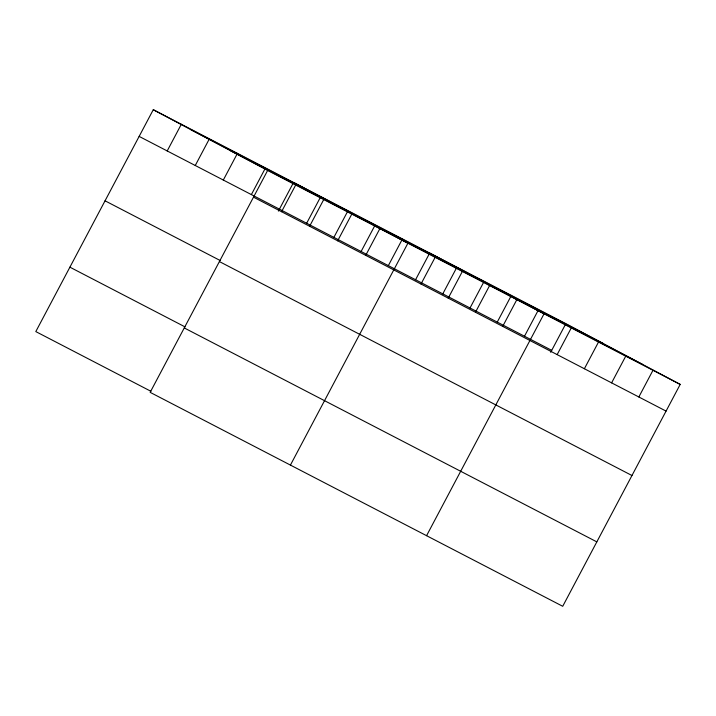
<?xml version="1.0" encoding="UTF-8"?>
<svg xmlns="http://www.w3.org/2000/svg" width="716" height="716" viewBox="0 0 716 716"><rect width="100%" height="100%" fill="white"/><g stroke="black" fill="none" stroke-linecap="round" stroke-linejoin="round"><path stroke-width="1.07" d="M680.2 384.411L267.632 170.462L150.154 392.35L562.722 606.291L680.2 384.411L565.846 323.65L153.278 109.709L35.8 331.589L150.924 391.294M167.204 150.951L181.336 124.253M195.262 165.494L209.394 138.806M223.311 180.047L237.444 153.349M251.37 194.591L264.974 168.886M278.39 211.095L293.032 183.439M281.558 211.703L295.69 185.014M306.654 223.258L320.786 196.569M309.607 226.256L323.739 199.558M333.88 237.381L347.493 211.676M337.666 240.8L351.798 214.111M361.106 251.504L374.719 225.8M365.715 255.352L379.856 228.655M388.34 265.627L402.473 238.929M290.428 465.087L407.905 243.207L293.551 182.446M415.566 279.741L429.698 253.052L544.053 313.805L426.575 535.693M420.999 284.019L435.14 257.321M442.801 293.864L456.405 268.16M448.234 298.133L462.366 271.445M470.027 307.987L483.64 282.283M475.46 312.257L489.592 285.568M497.253 322.102L511.385 295.413M502.695 326.38L516.827 299.682M524.488 336.225L538.092 310.52M550.685 352.299L565.327 324.643M557.146 354.617L571.279 327.928M584.381 368.74L598.513 342.042M611.607 382.863L625.739 356.165M638.842 396.977L652.974 370.288M191.02 129.757L603.588 343.698M229.899 150.414L642.467 364.355M139.146 136.398L551.714 350.348M253.5 197.16L666.068 411.1M105.046 200.811L220.161 260.508M219.4 261.573L631.96 475.513M69.908 267.175L185.023 326.881M184.254 327.937L596.822 541.878M153.278 109.709L267.632 170.462"/></g></svg>
